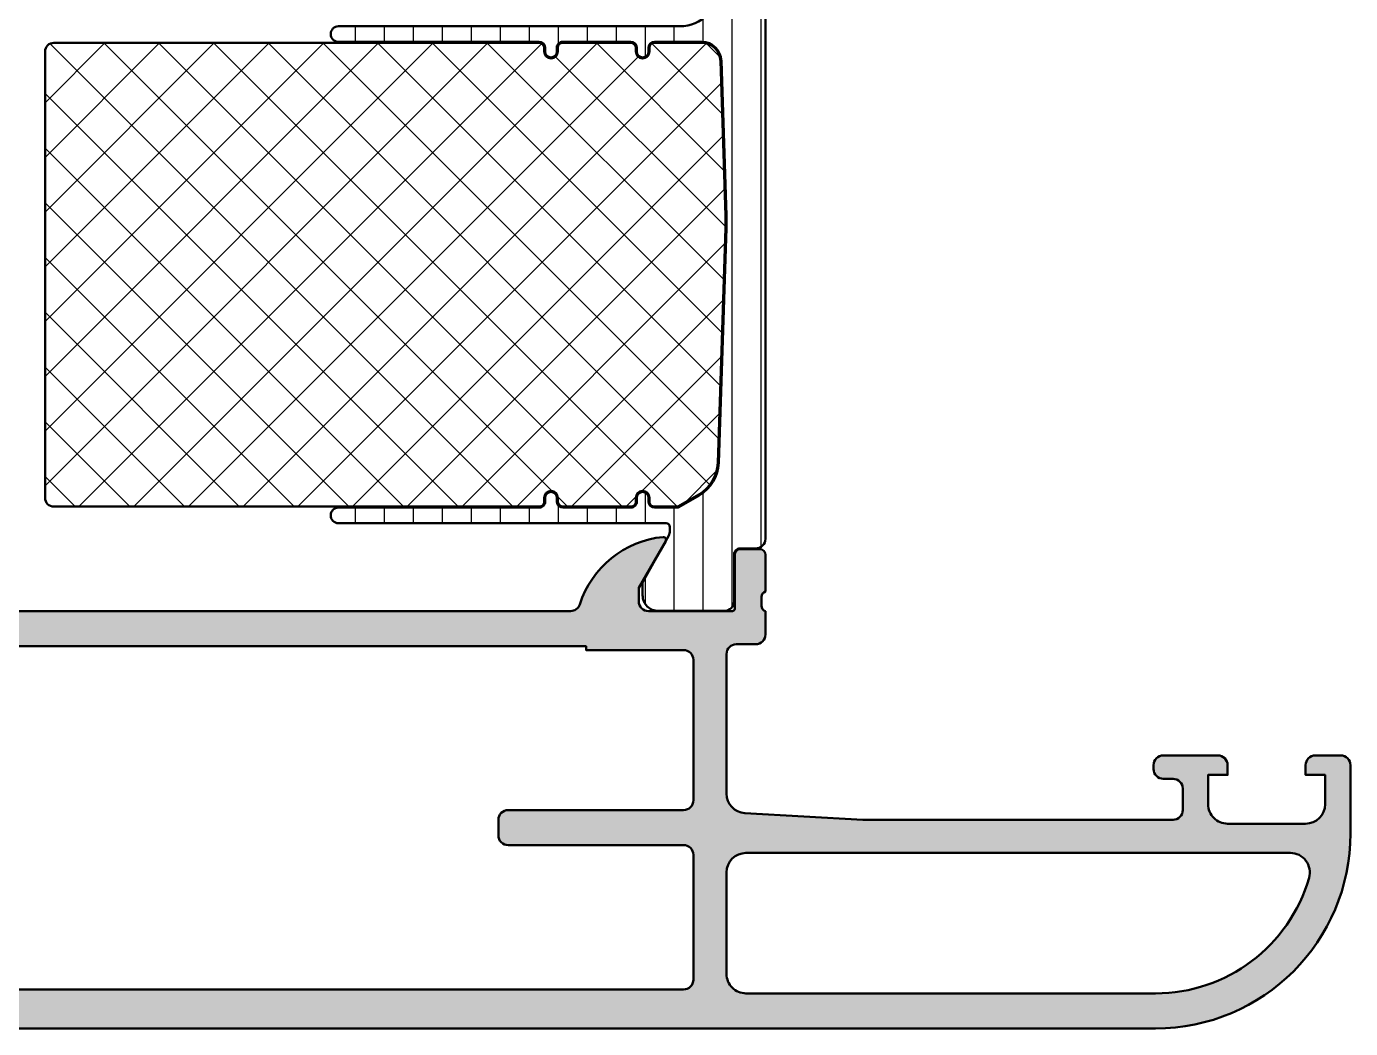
# Model space of a CAD drawing. Extents: x 0 to 106, y 0 to 84.
# Drawn here: x 38.1 to 106, y 0 to 51.4 of the extents above; entities that cross this region are included whole.
import ezdxf

# ---------------------------------------------------------------- set-up
doc = ezdxf.new("R2010")
doc.units = 0
for name, color, linetype, lineweight in [('0S-Alu contour', 7, 'Continuous', 50), ('0S-Alu hatch', 252, 'Continuous', 25), ('0S-Plastic contour', 254, 'Continuous', 50), ('0S-Plastic hatch', 253, 'Continuous', 25), ('0S-PT contour', 91, 'Continuous', 50), ('0S-PT hatch', 103, 'Continuous', 25)]:
    doc.layers.add(name, color=color, linetype=linetype, lineweight=lineweight)

# ---------------------------------------------------------------- blocks, each defined once
blk = doc.blocks.new('284257__7547C3D9_8BCE_457A_994D_5B6AD6F8D3F5___156A4D71_C4E8_4366_A946_31C1F9A93A74_')
at = {"layer": '0S-Plastic hatch'}
h = blk.add_hatch(dxfattribs=at)
h.set_pattern_fill('ANSI31', color=256, scale=0.4680000000000001, angle=45, style=0)
h.set_pattern_definition([(90, (0, 0), (-1.4859, 0), [])])
edge = h.paths.add_edge_path()
edge.add_line((76.00000036098167, 57.6899745617133), (75.99999998339699, 25.1099431035534))
edge.add_ellipse((75.49999998339698, 25.10994310934819), major_axis=(-0.5000000000000142, 0), ratio=1, start_angle=89.99999933596291, end_angle=180, ccw=False)
edge.add_line((75.49999997760214, 24.60994310934818), (74.68966864713848, 24.60994311873949))
edge.add_arc((74.68966864366168, 24.3099431187396), 0.2999999999998956, 89.99999933598023, 180.0079239590908)
edge.add_line((74.38966864653078, 24.30990162898704), (74.390000547076, 21.91002800667474))
edge.add_ellipse((73.89000055185765, 21.90995885708719), major_axis=(-0.5000000000000114, 0), ratio=1, start_angle=89.99999933598082, end_angle=180.0079239590908, ccw=False)
edge.add_line((73.89000054606299, 21.40995885708718), (70.4999999405163, 21.40995889637537))
edge.add_ellipse((70.49999994978786, 22.20995889637542), major_axis=(-0.8000000000000541, 0), ratio=1, start_angle=-8.53773599374108e-07, end_angle=89.99999933597451, ccw=False)
edge.add_line((69.69999994978781, 22.209958905647), (69.69999995732095, 22.85995890564725))
edge.add_line((69.69999995732095, 22.85995890564725), (71.03730983878714, 25.27252972937877))
edge.add_arc((70.59999998758279, 25.51493454481655), 0.5000000005077868, 330.9999993359412, 360)
edge.add_line((71.09999998809057, 25.51493453902156), (71.09999999035081, 25.70995888942186))
edge.add_arc((70.89999999035088, 25.70995889173975), 0.1999999999999247, 8.537736463e-07, 89.99999933597346)
edge.add_line((70.89999999266875, 25.90995889173968), (54.10047366700116, 25.90995908643693))
edge.add_ellipse((54.10047367163699, 26.30995908643692), major_axis=(-0.3999999999999986, 0), ratio=1, start_angle=-90.00000066403459, end_angle=89.9999993359653, ccw=False)
edge.add_line((54.10047367627282, 26.70995908643692), (64.40047367627278, 26.70995896706565))
edge.add_arc((64.40047367974964, 27.00995896706563), 0.29999999999999, 269.9999993359694, 360)
edge.add_line((64.70047367974962, 27.00995896358883), (64.70047368206752, 27.20995896358884))
edge.add_ellipse((65.00047368206754, 27.20995896011197), major_axis=(-0.3000000000000114, 0), ratio=1, start_angle=180.0000012074183, end_angle=359.9999987925817, ccw=False)
edge.add_line((65.30047368206755, 27.20995895663512), (65.30047367974959, 27.00995895663525))
edge.add_arc((65.60047367974965, 27.00995895315833), 0.3000000000000539, 180, 269.9999993359558)
edge.add_line((65.60047367627273, 26.70995895315827), (69.10000068650271, 26.70995891260066))
edge.add_arc((69.10000068997955, 27.00995867408051), 0.2999997614798459, 269.9999993359715, 360)
edge.add_line((69.40000045145939, 27.00995867060373), (69.40000045377728, 27.20995867060373))
edge.add_ellipse((69.70000045377729, 27.20995866712686), major_axis=(-0.3000000000000114, 0), ratio=1, start_angle=180.0000012074183, end_angle=359.9999987925817, ccw=False)
edge.add_line((70.0000004537773, 27.20995866365001), (70.00000045145936, 27.00995866365014))
edge.add_arc((70.30000021293924, 27.00995866017323), 0.2999997614798814, 180, 269.9999993359579)
edge.add_line((70.30000020946233, 26.70995889869335), (71.46410161714067, 26.70995888520206))
edge.add_arc((71.46410161945849, 26.90995888483344), 0.1999999996313836, 269.9999993359938, 299.9999993359923)
edge.add_line((71.56410161726689, 26.73675380323687), (72.60090410749504, 27.33535185505229))
edge.add_arc((71.60090429299747, 29.06740276080372), 1.999999992277375, 299.9999939913603, 358.2770016254602)
edge.add_line((73.6000000285648, 29.00726783629238), (73.99461959788846, 41.03196121840293))
edge.add_arc((64.00000017172165, 41.35995897170648), 10.00000000000415, 358.1203741769824, 361.8796244949744)
edge.add_line((73.99461960549102, 41.68795649334747), (73.73684534613302, 49.62275862260936))
edge.add_arc((72.73738340275641, 49.5899588704454), 1.000000000000097, 1.879624494967028, 89.99999933597103)
edge.add_line((72.7373834143459, 50.5899588704455), (70.30000027869634, 50.58995889869335))
edge.add_arc((70.30000027521953, 50.28995889869338), 0.2999999999999687, 89.99999933597753, 179.9999987925817)
edge.add_line((70.00000027521956, 50.28995890217021), (70.00000027290167, 50.08995890217018))
edge.add_ellipse((69.70000027290168, 50.08995890564701), major_axis=(-0.2999999999999829, 0), ratio=1, start_angle=0, end_angle=180, ccw=False)
edge.add_line((69.4000002729017, 50.08995890912384), (69.4000002752196, 50.2899589091238))
edge.add_arc((69.10000027521959, 50.28995891260068), 0.29999999999999, 0, 89.99999933596666)
edge.add_line((69.10000027869647, 50.58995891260067), (65.60047395302887, 50.58995895315828))
edge.add_arc((65.60047394955201, 50.28995895315829), 0.29999999999999, 89.99999933596939, 180)
edge.add_line((65.30047394955203, 50.28995895663516), (65.30047394723414, 50.08995895663513))
edge.add_ellipse((65.00047394723416, 50.08995896011196), major_axis=(-0.2999999999999829, 0), ratio=1, start_angle=0, end_angle=180, ccw=False)
edge.add_line((64.70047394723417, 50.08995896358879), (64.70047394955206, 50.28995896358875))
edge.add_arc((64.40047394955207, 50.28995896706564), 0.2999999999999971, 0, 89.99999933596396)
edge.add_line((64.40047395302895, 50.58995896706563), (54.10047395302886, 50.58995908643698))
edge.add_ellipse((54.10047395766461, 50.98995908643697), major_axis=(-0.3999999999999915, 0), ratio=1, start_angle=-90.00000066402248, end_angle=89.99999933597752, ccw=False)
edge.add_line((54.10047396230037, 51.38995908643696), (71.61213887566826, 51.38995888348627))
edge.add_arc((71.61213889884716, 53.38995888348633), 2.000000000000059, 269.9999993359735, 361.879624494969)
edge.add_line((73.61106278560025, 53.45555838781432), (73.60000031581377, 53.79264988460381))
edge.add_arc((71.60090457113341, 53.73251500619721), 2.000000000000047, 1.722997046483787, 60.00000468058444)
edge.add_line((72.60090442963941, 55.46456589545773), (71.60000042267134, 56.04243798012353))
edge.add_ellipse((72.1000003519244, 56.90846342475372), major_axis=(-0.9999999999999859, 0), ratio=1, start_angle=0, end_angle=60.00000468057988, ccw=False)
edge.add_line((71.10000035192442, 56.90846343634317), (71.10000035628802, 57.28498323992177))
edge.add_arc((70.6000003561661, 57.28498324571666), 0.5000000001219141, 0, 28.99999933595334)
edge.add_line((71.03731021265186, 57.5273880508306), (69.70000038705776, 59.93995890564705))
edge.add_line((69.70000038705776, 59.93995890564705), (69.7000003945909, 60.58995890564703))
edge.add_ellipse((70.5000003945909, 60.58995889637535), major_axis=(-0.7999999999999973, 0), ratio=1, start_angle=269.9999993359694, end_angle=359.99999914622634, ccw=False)
edge.add_line((70.50000040386253, 61.38995889637534), (73.89000101419161, 61.38995885708714))
edge.add_ellipse((73.89000100839687, 60.88995885708712), major_axis=(-0.5000000000000285, 0), ratio=1, start_angle=179.9920745987205, end_angle=269.99999933597263, ccw=False)
edge.add_line((74.3900010036135, 60.88988969491379), (74.38966904265949, 58.49001607420326))
edge.add_arc((74.68966903978937, 58.48997457689926), 0.2999999999999299, 179.9920745986744, 269.9999993359884)
edge.add_line((74.68966903631262, 58.18997457689933), (75.50000036677646, 58.18997456750802))
edge.add_ellipse((75.50000036098173, 57.68997456750808), major_axis=(-0.4999999999999432, 0), ratio=1, start_angle=180, end_angle=269.99999933597263, ccw=False)
at = {"layer": '0S-Plastic contour', "color": 7}
for points in [[(70.50000040386253, 61.38995889637534), (73.89000101419161, 61.38995885708714)], [(71.03731021265186, 57.5273880508306), (69.70000038705776, 59.93995890564705), (69.7000003945909, 60.58995890564703)], [(74.3900010036135, 60.88988969491379), (74.38966904265949, 58.49001607420326)], [(74.68966903631262, 58.18997457689933), (75.50000036677646, 58.18997456750802)], [(71.10000035192442, 56.90846343634317), (71.10000035628802, 57.28498323992177)], [(76.00000036098167, 57.6899745617133), (75.99999998339699, 25.1099431035534)], [(72.60090442963941, 55.46456589545773), (71.60000042267134, 56.04243798012353)], [(73.61106278560025, 53.45555838781432), (73.60000031581377, 53.79264988460381)], [(54.10047396230037, 51.38995908643696), (71.61213887566826, 51.38995888348627)], [(64.40047395302895, 50.58995896706563), (54.10047395302886, 50.58995908643698)], [(64.70047394723417, 50.08995896358879), (64.70047394955206, 50.28995896358875)], [(65.30047394955203, 50.28995895663516), (65.30047394723414, 50.08995895663513)], [(69.10000027869647, 50.58995891260067), (65.60047395302887, 50.58995895315828)], [(69.4000002729017, 50.08995890912384), (69.4000002752196, 50.2899589091238)], [(70.00000027521956, 50.28995890217021), (70.00000027290167, 50.08995890217018)], [(72.7373834143459, 50.5899588704455), (70.30000027869634, 50.58995889869335)], [(73.99461960549102, 41.68795649334747), (73.73684534613302, 49.62275862260936)], [(73.6000000285648, 29.00726783629238), (73.99461959788846, 41.03196121840293)], [(64.70047367974962, 27.00995896358883), (64.70047368206752, 27.20995896358884)], [(65.30047368206755, 27.20995895663512), (65.30047367974959, 27.00995895663525)], [(69.40000045145939, 27.00995867060373), (69.40000045377728, 27.20995867060373)], [(70.0000004537773, 27.20995866365001), (70.00000045145936, 27.00995866365014)], [(71.56410161726689, 26.73675380323687), (72.60090410749504, 27.33535185505229)], [(54.10047367627282, 26.70995908643692), (64.40047367627278, 26.70995896706565)], [(65.60047367627273, 26.70995895315827), (69.10000068650271, 26.70995891260066)], [(70.30000020946233, 26.70995889869335), (71.46410161714067, 26.70995888520206)], [(70.89999999266875, 25.90995889173968), (54.10047366700116, 25.90995908643693)], [(69.69999994978781, 22.209958905647), (69.69999995732095, 22.85995890564725), (71.03730983878714, 25.27252972937877)], [(71.09999998809057, 25.51493453902156), (71.09999999035081, 25.70995888942186)], [(75.49999997760214, 24.60994310934818), (74.68966864713848, 24.60994311873949)], [(74.38966864653078, 24.30990162898704), (74.390000547076, 21.91002800667474)], [(73.89000054606299, 21.40995885708718), (70.4999999405163, 21.40995889637537)]]:
    blk.add_lwpolyline(points, dxfattribs=at)
at = {"layer": '0S-Plastic contour', "color": 7, "extrusion": (0, 0, -1)}
for centre, radius, start, end in [((-70.5000003945909, 60.58995889637535), 0.7999999999999973, 8.537736463e-07, 90.0000006640306), ((-73.89000100839687, 60.88995885708712), 0.5000000000000285, 90.00000066402735, 180.0079254012796), ((-75.50000036098173, 57.68997456750808), 0.4999999999999432, 90.00000066402735, 180), ((-72.1000003519244, 56.90846342475372), 0.9999999999999859, 299.9999953194201, 0), ((-54.10047395766461, 50.98995908643697), 0.3999999999999915, 270.0000006640225, 90.00000066402245), ((-65.00047394723416, 50.08995896011196), 0.2999999999999829, 180, 0), ((-69.70000027290168, 50.08995890564701), 0.2999999999999829, 180, 0), ((-65.00047368206754, 27.20995896011197), 0.3000000000000114, 1.2074182697e-06, 179.9999987925817), ((-69.70000045377729, 27.20995866712686), 0.3000000000000114, 1.2074182697e-06, 179.9999987925817), ((-54.10047367163699, 26.30995908643692), 0.3999999999999986, 270.0000006640347, 90.00000066403469), ((-75.49999998339698, 25.10994310934819), 0.5000000000000142, 180, 270.0000006640371), ((-70.49999994978786, 22.20995889637542), 0.8000000000000541, 270.0000006640255, 8.537736463e-07), ((-73.89000055185765, 21.90995885708719), 0.5000000000000114, 179.9920760409092, 270.0000006640192)]:
    blk.add_arc(centre, radius, start, end, dxfattribs=at)
at = {"layer": '0S-Plastic contour', "color": 7}
for centre, radius, start, end in [((74.68966903978937, 58.48997457689926), 0.2999999999999299, 179.9920745986744, 269.9999993359884), ((70.6000003561661, 57.28498324571666), 0.5000000001219141, 0, 28.99999933595334), ((71.60090457113341, 53.73251500619721), 2.000000000000047, 1.722997046483787, 60.00000468058444), ((71.61213889884716, 53.38995888348633), 2.000000000000059, 269.9999993359735, 1.879624494968967), ((64.40047394955207, 50.28995896706564), 0.2999999999999971, 0, 89.99999933596396), ((65.60047394955201, 50.28995895315829), 0.29999999999999, 89.99999933596939, 180), ((69.10000027521959, 50.28995891260068), 0.29999999999999, 0, 89.99999933596666), ((70.30000027521953, 50.28995889869338), 0.2999999999999687, 89.99999933597753, 179.9999987925817), ((72.73738340275641, 49.5899588704454), 1.000000000000097, 1.879624494967028, 89.99999933597103), ((64.00000017172165, 41.35995897170648), 10.00000000000415, 358.1203741769824, 1.879624494974397), ((71.60090429299747, 29.06740276080372), 1.999999992277375, 299.9999939913603, 358.2770016254602), ((64.40047367974964, 27.00995896706563), 0.29999999999999, 269.9999993359694, 0), ((65.60047367974965, 27.00995895315833), 0.3000000000000539, 180, 269.9999993359558), ((69.10000068997955, 27.00995867408051), 0.2999997614798459, 269.9999993359715, 0), ((70.30000021293924, 27.00995866017323), 0.2999997614798814, 180, 269.9999993359579), ((71.46410161945849, 26.90995888483344), 0.1999999996313836, 269.9999993359938, 299.9999993359923), ((70.89999999035088, 25.70995889173975), 0.1999999999999247, 8.537736463e-07, 89.99999933597346), ((70.59999998758279, 25.51493454481655), 0.5000000005077868, 330.9999993359412, 0), ((74.68966864366168, 24.3099431187396), 0.2999999999998956, 89.99999933598023, 180.0079239590908)]:
    blk.add_arc(centre, radius, start, end, dxfattribs=at)
blk = doc.blocks.new('371740__167EAE59_9FD1_422D_8CC6_15EC37515402_')
at = {"layer": '0S-PT hatch'}
h = blk.add_hatch(dxfattribs=at)
h.set_pattern_fill('ANSI37', color=256, scale=0.625, angle=90, style=0)
h.set_pattern_definition([(135, (0, 0), (-1.403165018917055, -1.403165018917055), []), (225, (0, 0), (1.403165018917055, -1.403165018917055), [])])
edge = h.paths.add_edge_path()
edge.add_line((39.05000075470717, 50.0899592608637), (39.05000048954052, 27.20995926086365))
edge.add_arc((39.50000048954052, 27.2099592556484), 0.450000000000003, 179.9999991462263, 269.999999335973)
edge.add_line((39.50000048432527, 26.7599592556484), (64.40047367685229, 26.75995896706557))
edge.add_arc((64.40047367974962, 27.00995896706557), 0.25, 269.9999993359792, 360)
edge.add_line((64.65047367974962, 27.00995896416831), (64.65047368206753, 27.20995896416831))
edge.add_ellipse((65.00047368206754, 27.20995896011197), major_axis=(-0.3500000000000085, 0), ratio=1, start_angle=180, end_angle=360, ccw=False)
edge.add_line((65.35047368206754, 27.20995895605563), (65.3504736797496, 27.00995895605576))
edge.add_arc((65.60047367974965, 27.00995895315829), 0.2500000000000639, 180, 269.9999993359726)
edge.add_line((65.60047367685227, 26.75995895315823), (69.10000068708219, 26.75995891260064))
edge.add_arc((69.10000068997955, 27.00995867408049), 0.2499997614798417, 269.9999993359721, 360.0000008537737)
edge.add_line((69.3500004514594, 27.0099586711832), (69.35000045377728, 27.2099586711832))
edge.add_ellipse((69.70000045377729, 27.20995866712686), major_axis=(-0.3500000000000085, 0), ratio=1, start_angle=180, end_angle=360, ccw=False)
edge.add_line((70.0500004537773, 27.20995866307053), (70.05000045145935, 27.00995866307065))
edge.add_arc((70.30000021293924, 27.00995866017318), 0.2499997614798844, 179.9999991462263, 269.9999993359753)
edge.add_line((70.30000021004189, 26.7599588986933), (71.46410161772005, 26.759958885202))
edge.add_arc((71.46410161712559, 26.90995889353948), 0.1500000083374781, 270.0000002270648, 300.0000002270871)
edge.add_line((71.5391016218092, 26.7800550760486), (72.57590411203607, 27.37865312786328))
edge.add_arc((71.60090429299746, 29.06740276080371), 1.949999992277385, 299.9999939913609, 357.9617513926227)
edge.add_line((73.54967053331231, 28.99804780070052), (73.94464650075764, 41.03360120716945))
edge.add_arc((64.0002546560305, 41.35995892964768), 9.949745651246404, 358.120326352545, 361.8417020590282)
edge.add_line((73.94486060370896, 41.67972614168647), (73.68687224896419, 49.62111863500116))
edge.add_arc((72.7373834027564, 49.58995887044533), 0.9500000000000953, 1.879624494970519, 89.99999933597283)
edge.add_line((72.73738341376638, 50.53995887044543), (70.30000027811688, 50.53995889869337))
edge.add_arc((70.30000027521952, 50.2899588986934), 0.2499999999999574, 89.99999933597265, 180)
edge.add_line((70.05000027521956, 50.28995890159074), (70.05000027290167, 50.08995890159071))
edge.add_ellipse((69.70000027290168, 50.08995890564701), major_axis=(-0.3499999999999801, 0), ratio=1, start_angle=0, end_angle=180, ccw=False)
edge.add_line((69.35000027290171, 50.08995890970331), (69.3500002752196, 50.28995890970328))
edge.add_arc((69.10000027521959, 50.28995891260072), 0.2499999999999929, 0, 89.99999933597265)
edge.add_line((69.10000027811697, 50.53995891260071), (65.60047395244938, 50.53995895315829))
edge.add_arc((65.60047394955201, 50.2899589531583), 0.2499999999999858, 89.99999933597265, 180)
edge.add_line((65.35047394955203, 50.28995895605569), (65.35047394723414, 50.08995895605566))
edge.add_ellipse((65.00047394723416, 50.08995896011196), major_axis=(-0.3499999999999801, 0), ratio=1, start_angle=0, end_angle=180, ccw=False)
edge.add_line((64.65047394723418, 50.08995896416826), (64.65047394955207, 50.28995896416823))
edge.add_arc((64.40047394955207, 50.28995896706564), 0.25, 0, 89.99999933597915)
edge.add_line((64.40047395244942, 50.53995896706563), (39.50000075992243, 50.53995925564845))
edge.add_arc((39.50000075470717, 50.08995925564845), 0.450000000000003, 89.99999933597302, 179.9999991462263)
at = {"layer": '0S-PT contour', "color": 7}
for points in [[(64.40047395244942, 50.53995896706563), (39.50000075992243, 50.53995925564845)], [(64.65047394723418, 50.08995896416826), (64.65047394955207, 50.28995896416823)], [(65.35047394955203, 50.28995895605569), (65.35047394723414, 50.08995895605566)], [(69.10000027811697, 50.53995891260071), (65.60047395244938, 50.53995895315829)], [(69.35000027290171, 50.08995890970331), (69.3500002752196, 50.28995890970328)], [(70.05000027521956, 50.28995890159074), (70.05000027290167, 50.08995890159071)], [(72.73738341376638, 50.53995887044543), (70.30000027811688, 50.53995889869337)], [(39.05000075470717, 50.0899592608637), (39.05000048954052, 27.20995926086365)], [(73.94486060370896, 41.67972614168647), (73.68687224896419, 49.62111863500116)], [(73.54967053331231, 28.99804780070052), (73.94464650075764, 41.03360120716945)], [(64.65047367974962, 27.00995896416831), (64.65047368206753, 27.20995896416831)], [(65.35047368206754, 27.20995895605563), (65.3504736797496, 27.00995895605576)], [(69.3500004514594, 27.0099586711832), (69.35000045377728, 27.2099586711832)], [(70.0500004537773, 27.20995866307053), (70.05000045145935, 27.00995866307065)], [(71.5391016218092, 26.7800550760486), (72.57590411203607, 27.37865312786328)], [(39.50000048432527, 26.7599592556484), (64.40047367685229, 26.75995896706557)], [(65.60047367685227, 26.75995895315823), (69.10000068708219, 26.75995891260064)], [(70.30000021004189, 26.7599588986933), (71.46410161772005, 26.759958885202)]]:
    blk.add_lwpolyline(points, dxfattribs=at)
for centre, radius, start, end in [((39.50000075470717, 50.08995925564845), 0.450000000000003, 89.99999933597302, 179.9999991462263), ((64.40047394955207, 50.28995896706564), 0.25, 0, 89.99999933597915), ((65.60047394955201, 50.2899589531583), 0.2499999999999858, 89.99999933597265, 180), ((69.10000027521959, 50.28995891260072), 0.2499999999999929, 0, 89.99999933597265), ((70.30000027521952, 50.2899588986934), 0.2499999999999574, 89.99999933597265, 180), ((72.7373834027564, 49.58995887044533), 0.9500000000000953, 1.879624494970519, 89.99999933597283), ((64.0002546560305, 41.35995892964768), 9.949745651246404, 358.120326352545, 1.841702059028233), ((71.60090429299746, 29.06740276080371), 1.949999992277385, 299.9999939913609, 357.9617513926227), ((39.50000048954052, 27.2099592556484), 0.450000000000003, 179.9999991462263, 269.999999335973), ((64.40047367974962, 27.00995896706557), 0.25, 269.9999993359792, 0), ((65.60047367974965, 27.00995895315829), 0.2500000000000639, 180, 269.9999993359726), ((69.10000068997955, 27.00995867408049), 0.2499997614798417, 269.9999993359721, 8.537736463e-07), ((70.30000021293924, 27.00995866017318), 0.2499997614798844, 179.9999991462263, 269.9999993359753), ((71.46410161712559, 26.90995889353948), 0.1500000083374781, 270.0000002270648, 300.0000002270871)]:
    blk.add_arc(centre, radius, start, end, dxfattribs=at)
at = {"layer": '0S-PT contour', "color": 7, "extrusion": (0, 0, -1)}
for centre, radius, start, end in [((-65.00047394723416, 50.08995896011196), 0.3499999999999801, 180, 0), ((-69.70000027290168, 50.08995890564701), 0.3499999999999801, 180, 0), ((-65.00047368206754, 27.20995896011197), 0.3500000000000085, 0, 180), ((-69.70000045377729, 27.20995866712686), 0.3500000000000085, 0, 180)]:
    blk.add_arc(centre, radius, start, end, dxfattribs=at)
blk = doc.blocks.new('375590__EDF06111_2589_45BD_9372_C53CFB535772_')
at = {"layer": '0S-Alu hatch'}
h = blk.add_hatch(color=256, dxfattribs=at)
edge = h.paths.add_edge_path()
edge.add_arc((0.7000507234674243, 19.99990081787081), 0.4999999999999748, 180.0020781043473, 269.9999999999938)
edge.add_line((0.7000507234673706, 19.49990081787084), (6.499844314765141, 19.49990081787106))
edge.add_ellipse((6.499847954122122, 18.99990445722796), major_axis=(-0.499996360656351, 0), ratio=1, start_angle=179.9995829580094, end_angle=270.0004170426258, ccw=False)
edge.add_line((6.999844314765226, 18.9999008178718), (6.99984431476534, 11.79990386962905))
edge.add_ellipse((5.999844314765303, 11.79990386962914), major_axis=(-1.000000000000037, 0), ratio=1, start_angle=90.00000000250827, end_angle=180, ccw=False)
edge.add_line((5.999844314809081, 10.7999038696291), (2.699856521840331, 10.79990386948398))
edge.add_ellipse((2.699856521796498, 11.79990386948392), major_axis=(-0.9999999999999342, 0), ratio=1, start_angle=0, end_angle=90.0000000025114, ccw=False)
edge.add_line((1.699856521796561, 11.79990386948392), (1.699856521796704, 13.49990081787061))
edge.add_line((1.699856521796704, 13.49990081787061), (1.099850418280794, 13.49990081787112))
edge.add_line((1.099850418280794, 13.49990081787112), (-0.0002198060367959, 12.39983821958034))
edge.add_line((-0.0002198060367959, 12.39983821958034), (0, 0.4999999999998011))
edge.add_arc((0.4997589686389289, 0.4997589686389005), 0.499759026763062, 179.9723665216412, 270.0276334783317)
edge.add_line((0.4999999999996873, -2.85e-14), (95.99982905978894, 4.1107602726e-06))
edge.add_arc((95.99982905978894, 10.00000411076004), 9.999999999999773, 270, 360)
edge.add_line((105.9998290597887, 10.00000411076004), (105.9998443185779, 13.5000000000002))
edge.add_arc((105.4998479579346, 13.50000363935667), 0.4999963606565393, 359.9995829571354, 450.0004170425975)
edge.add_line((105.4998443185778, 13.99999999999997), (104.1998260080311, 13.99999999999997))
edge.add_arc((104.1998325352366, 13.50000873154964), 0.4999912684929316, 90.00074797571949, 180.0010005793681)
edge.add_line((103.6998412668199, 13.5000000000002), (103.6998412668201, 12.99999999999997))
edge.add_line((103.6998412668201, 12.99999999999997), (104.69984126682, 13.0000000000002))
edge.add_line((104.69984126682, 13.0000000000002), (104.6998412668202, 11.49999923706006))
edge.add_ellipse((103.6998352202484, 11.50000528363208), major_axis=(-1.000006046590078, 0), ratio=1, start_angle=90.00034644094, end_angle=179.9996535603676, ccw=False)
edge.add_line((103.69984126682, 10.49999923706028), (99.69982600803078, 10.49999923706069))
edge.add_ellipse((99.69982750693757, 11.49998547727155), major_axis=(-0.9999862402119877, 0), ratio=1, start_angle=-0.0007883886572130905, end_angle=89.99991411778569, ccw=False)
edge.add_line((98.69984126682024, 11.49999923706029), (98.69984126682012, 12.99999999999997))
edge.add_line((98.69984126682012, 12.99999999999997), (99.69984126682007, 12.99999999999997))
edge.add_line((99.69984126682007, 12.99999999999997), (99.69984126682007, 13.49999999999974))
edge.add_arc((99.19982641068962, 13.49998514386951), 0.5000148563511609, 0.0017023368733013, 89.99829766346576)
edge.add_line((99.19984126681976, 13.99999999999997), (96.39982295627333, 13.99999999999997))
edge.add_arc((96.39982948347915, 13.5000087315495), 0.4999912684930755, 90.00074797575532, 180.0010005793681)
edge.add_line((95.89983821506232, 13.49999999999974), (95.89983821506237, 13.3000030517571))
edge.add_arc((96.39982022981837, 13.29998506651379), 0.4999820150794808, 179.9979389686669, 270.0020610312458)
edge.add_line((96.39983821506203, 12.80000305175779), (96.89983821506218, 12.80000305175778))
edge.add_ellipse((96.8998354741946, 12.30000031089002), major_axis=(-0.500002740875278, 0), ratio=1, start_angle=180.0003140784808, end_angle=269.9996859214335, ccw=False)
edge.add_line((97.39983821506237, 12.30000305175778), (97.39983821506243, 11.19999835491191))
edge.add_ellipse((96.89983821506254, 11.19999835491197), major_axis=(-0.4999999999998864, 0), ratio=1, start_angle=89.99999999999352, end_angle=180, ccw=False)
edge.add_line((96.89983821506249, 10.69999835491208), (80.99982905978256, 10.69999835491168))
edge.add_line((80.99982905978256, 10.69999835491168), (74.94279451901926, 11.04611466928665))
edge.add_ellipse((74.99984431857781, 12.04448600319507), major_axis=(-0.9999999999998742, 0), ratio=1, start_angle=0, end_angle=86.72951155916257, ccw=False)
edge.add_line((73.99984431857794, 12.04448600319505), (73.99984431857806, 19.19999847412103))
edge.add_ellipse((74.49984431857813, 19.19999847412113), major_axis=(-0.500000000000071, 0), ratio=1, start_angle=269.99999999999187, end_angle=360, ccw=False)
edge.add_line((74.4998443185782, 19.6999984741212), (75.50004681649844, 19.69999847412075))
edge.add_arc((75.5000468164989, 20.1999984741208), 0.5000000000000498, 269.9999999999479, 360.0022381144864)
edge.add_line((76.00004681611748, 20.20001800535371), (75.99999994345227, 21.39995926444677))
edge.add_ellipse((76.07891775493583, 21.66775595712694), major_axis=(-0.2791828962880635, 0), ratio=1, start_angle=-1.1645893741035138, end_angle=73.58012358050757, ccw=False)
edge.add_line((75.79979252788964, 21.67343021533422), (75.79979252788964, 22.12702421533423))
edge.add_ellipse((76.07866062353278, 22.13268487481129), major_axis=(-0.2789255417371292, 0), ratio=1, start_angle=-73.57540544464217, end_angle=1.1628700728869035, ccw=False)
edge.add_line((75.9997935278896, 22.40022821533421), (75.9997935278896, 24.28023921534272))
edge.add_arc((75.69979352788963, 24.28023921534274), 0.2999999999999829, 0, 89.99999999999729)
edge.add_line((75.69979352788964, 24.58023921534272), (74.71981920884683, 24.58023921534274))
edge.add_arc((74.71981920884684, 24.28023921534274), 0.2999999999999971, 90.00000000000273, 180)
edge.add_line((74.41981920884685, 24.28023921534274), (74.41981920884683, 21.52024121534273))
edge.add_ellipse((74.29981920884681, 21.52024121534274), major_axis=(-0.1200000000000045, 0), ratio=1, start_angle=90, end_angle=180, ccw=False)
edge.add_line((74.29981920884681, 21.40024121534274), (69.9999999418761, 21.39999961853002))
edge.add_ellipse((69.99999994187614, 21.89999961853023), major_axis=(-0.5000000000002096, 0), ratio=1, start_angle=0, end_angle=89.99999999999511, ccw=False)
edge.add_line((69.49999994187591, 21.89999961853021), (69.49999994187591, 22.59999961853035))
edge.add_line((69.49999994187591, 22.59999961853035), (70.88149539949839, 24.99281994155783))
edge.add_arc((70.76188015722764, 25.06187983388196), 0.1381197846483685, 330.0000000000258, 455.622577550828)
edge.add_arc((71.23822318304869, 20.22339075668166), 5.000000000000757, 95.62257755078161, 162.2515836439209)
edge.add_ellipse((65.99999994187486, 21.8999996185292), major_axis=(-0.4999999999991804, 0), ratio=1, start_angle=90.00000000011562, end_angle=162.2515836440493, ccw=False)
edge.add_line((65.99999994187587, 21.39999961853002), (10.19999994187583, 21.3999999418759))
edge.add_ellipse((10.19999994187579, 21.89999994188235), major_axis=(-0.5000000000064518, 0), ratio=1, start_angle=17.748416356072994, end_angle=90.00000000000432, ccw=False)
edge.add_arc((4.961776700702502, 20.22339108003528), 4.999999999992835, 17.74841635606359, 84.37742244920192)
edge.add_arc((5.438119726524276, 25.06188015722747), 0.1381197846484489, 84.37742244920454, 209.9999999999958)
edge.add_line((5.318504484253478, 24.99282026490326), (6.699999941875944, 22.59999994187578))
edge.add_line((6.699999941875944, 22.59999994187578), (6.699999941875972, 21.89999994187608))
edge.add_ellipse((6.199999941875971, 21.89999994187608), major_axis=(-0.5000000000000009, 0), ratio=1, start_angle=90.00000000000011, end_angle=180, ccw=False)
edge.add_line((6.199999941875972, 21.39999994187608), (1.907571243378113, 21.39999994196878))
edge.add_ellipse((1.899820599823101, 21.51974937839546), major_axis=(-0.120000000000098, 0), ratio=1, start_angle=0, end_angle=93.70323755083172, ccw=False)
edge.add_line((1.779820599823003, 21.51974937839546), (1.779820599823006, 24.27974737839544))
edge.add_arc((1.479820599822993, 24.27974737839544), 0.3000000000000131, 0, 89.9999999999992)
edge.add_line((1.479820599822997, 24.57974737839546), (0.4998462807802157, 24.57974737839546))
edge.add_arc((0.4998462807802137, 24.27974737839546), 0.2999999999999971, 89.99999999999962, 180)
edge.add_line((0.1998462807802165, 24.27974737839546), (0.1998462807802162, 22.39973637838694))
edge.add_ellipse((0.1209791851370465, 22.132193037864), major_axis=(-0.2789255417371514, 0), ratio=1, start_angle=178.837129927112, end_angle=253.575405444645, ccw=False)
edge.add_line((0.399847280780215, 22.12653237838694), (0.3998472807802165, 21.67293837838694))
edge.add_ellipse((0.1212240675603002, 21.66727432547752), major_axis=(-0.2786807787421868, 0), ratio=1, start_angle=106.41987641949211, end_angle=181.1645893740969, ccw=False)
edge.add_line((0.1999999433509705, 21.39995927196619), (0.2000507237963234, 19.99988268298963))
edge = h.paths.add_edge_path()
edge.add_line((8.699844600867578, 11.69999313354472), (8.699844600867692, 18.89999771118139))
edge.add_ellipse((9.199844600867634, 18.89999771118144), major_axis=(-0.4999999999999432, 0), ratio=1, start_angle=270.000000000013, end_angle=360, ccw=False)
edge.add_line((9.19984460086752, 19.39999771118138), (14.19984612674662, 19.39999771118161))
edge.add_line((14.19984612674662, 19.39999771118161), (14.19984612674665, 19.59999465942357))
edge.add_line((14.19984612674665, 19.59999465942357), (66.79980769748428, 19.5999946594238))
edge.add_line((66.79980769748428, 19.5999946594238), (66.79980769748435, 19.39999771118161))
edge.add_line((66.79980769748435, 19.39999771118161), (71.79980922336287, 19.39999771118162))
edge.add_ellipse((71.7998092233631, 18.8999977111815), major_axis=(-0.5000000000001137, 0), ratio=1, start_angle=180, end_angle=270.00000000002603, ccw=False)
edge.add_line((72.29980922336321, 18.89999771118182), (72.29980922336308, 11.69999313354488))
edge.add_ellipse((71.79980922336317, 11.69999313354481), major_axis=(-0.4999999999999166, 0), ratio=1, start_angle=90.00000000001143, end_angle=180, ccw=False)
edge.add_line((71.79980922336325, 11.19999313354489), (62.79980922336321, 11.19999313354512))
edge.add_arc((62.79980922336303, 10.69999313354525), 0.499999999999865, 89.99999999997883, 180)
edge.add_line((62.29980922336316, 10.69999313354535), (62.29980922336309, 9.899987792968638))
edge.add_arc((62.79980922336302, 9.899987792968638), 0.4999999999999201, 180, 270.0000000000204)
edge.add_line((62.7998092233632, 9.399987792968718), (71.7998092233631, 9.399987792968261))
edge.add_ellipse((71.79980922336324, 8.899987792968405), major_axis=(-0.4999999999998579, 0), ratio=1, start_angle=180, end_angle=270.00000000001626, ccw=False)
edge.add_line((72.29980922336308, 8.89998779296849), (72.29980922336301, 2.500000000000193))
edge.add_ellipse((71.80012914460293, 2.499702966851339), major_axis=(-0.4996801670452604, 0), ratio=1, start_angle=89.96594071989051, end_angle=180.0340592801817, ccw=False)
edge.add_line((71.79983211145465, 2.000022888091251), (2.500091552734062, 2.000022888183337))
edge.add_ellipse((2.499794505988076, 2.499725841437125), major_axis=(-0.499703041543001, 0), ratio=1, start_angle=-0.034059280170993134, end_angle=90.03405928011352, ccw=False)
edge.add_line((2.000091552734289, 2.500022888183565), (2.000091552734432, 8.499903869556542))
edge.add_ellipse((2.500091552734423, 8.499903869556542), major_axis=(-0.4999999999999912, 0), ratio=1, start_angle=269.9999999999988, end_angle=360, ccw=False)
edge.add_line((2.500091552734433, 8.999903869556533), (8.499844600867734, 8.999903869556562))
edge.add_arc((8.499802639161658, 9.199945831262625), 0.2000419661071015, 270.012018621511, 360.0120186214947)
edge.add_ellipse((8.899844600867725, 9.19998779296871), major_axis=(-0.2000000000000046, 0), ratio=1, start_angle=270.00000000000557, end_angle=360, ccw=False)
edge.add_line((8.899844600867707, 9.399987792968714), (18.19984460086761, 9.399987792968718))
edge.add_arc((18.19984460086773, 9.899987792968586), 0.4999999999998686, 269.9999999999853, 360)
edge.add_line((18.6998446008676, 9.899987792968489), (18.69984460086766, 10.69999313354495))
edge.add_arc((18.19984460086785, 10.69999313354508), 0.4999999999998135, 0, 89.99999999999797)
edge.add_line((18.19984460086786, 11.19999313354489), (9.199844600867126, 11.19999313354489))
edge.add_ellipse((9.199844600867308, 11.69999313354462), major_axis=(-0.49999999999973, 0), ratio=1, start_angle=0, end_angle=89.99999999997902, ccw=False)
edge = h.paths.add_edge_path()
edge.add_line((73.99988991950929, 2.799984460287063), (73.99989009494496, 7.999999923704052))
edge.add_ellipse((74.99989009494507, 7.999999923704173), major_axis=(-1.00000000000012, 0), ratio=1, start_angle=270.0000000000065, end_angle=360, ccw=False)
edge.add_line((74.99989009494496, 8.999999923704294), (102.9164746300726, 9.000000549319793))
edge.add_ellipse((102.9164746300726, 8.000000549318505), major_axis=(-1.000000000001287, 0), ratio=1, start_angle=163.8723506797432, end_angle=269.9999999999984, ccw=False)
edge.add_ellipse((95.99983333044106, 10.00000282818184), major_axis=(-8.199995554390718, 0), ratio=1, start_angle=90.00000000000028, end_angle=163.8723506797454, ccw=False)
edge.add_line((95.99983333044109, 1.800007273791123), (74.99989009494512, 1.799984284851456))
edge.add_ellipse((74.99929789240217, 2.799392257744338), major_axis=(-0.9994081483486674, 0), ratio=1, start_angle=-0.033950802144318004, end_angle=90.0339508021525, ccw=False)
at = {"layer": '0S-Alu contour', "color": 7}
for points in [[(69.49999994187591, 21.89999961853021), (69.49999994187591, 22.59999961853035), (70.88149539949839, 24.99281994155783)], [(75.69979352788964, 24.58023921534272), (74.71981920884683, 24.58023921534274)], [(74.41981920884685, 24.28023921534274), (74.41981920884683, 21.52024121534273)], [(75.9997935278896, 22.40022821533421), (75.9997935278896, 24.28023921534272)], [(75.79979252788964, 21.67343021533422), (75.79979252788964, 22.12702421533423)], [(65.99999994187587, 21.39999961853002), (10.19999994187583, 21.3999999418759)], [(74.29981920884681, 21.40024121534274), (69.9999999418761, 21.39999961853002)], [(76.00004681611748, 20.20001800535371), (75.99999994345227, 21.39995926444677)], [(74.4998443185782, 19.6999984741212), (75.50004681649844, 19.69999847412075)], [(9.19984460086752, 19.39999771118138), (14.19984612674662, 19.39999771118161), (14.19984612674665, 19.59999465942357), (66.79980769748428, 19.5999946594238), (66.79980769748435, 19.39999771118161), (71.79980922336287, 19.39999771118162)], [(73.99984431857794, 12.04448600319505), (73.99984431857806, 19.19999847412103)], [(72.29980922336321, 18.89999771118182), (72.29980922336308, 11.69999313354488)], [(99.19984126681976, 13.99999999999997), (96.39982295627333, 13.99999999999997)], [(105.4998443185778, 13.99999999999997), (104.1998260080311, 13.99999999999997)], [(95.89983821506232, 13.49999999999974), (95.89983821506237, 13.3000030517571)], [(98.69984126682024, 11.49999923706029), (98.69984126682012, 12.99999999999997), (99.69984126682007, 12.99999999999997), (99.69984126682007, 13.49999999999974)], [(103.6998412668199, 13.5000000000002), (103.6998412668201, 12.99999999999997), (104.69984126682, 13.0000000000002), (104.6998412668202, 11.49999923706006)], [(105.9998290597887, 10.00000411076004), (105.9998443185779, 13.5000000000002)], [(96.39983821506203, 12.80000305175779), (96.89983821506218, 12.80000305175778)], [(97.39983821506237, 12.30000305175778), (97.39983821506243, 11.19999835491191)], [(71.79980922336325, 11.19999313354489), (62.79980922336321, 11.19999313354512)], [(96.89983821506249, 10.69999835491208), (80.99982905978256, 10.69999835491168), (74.94279451901926, 11.04611466928665)], [(62.29980922336316, 10.69999313354535), (62.29980922336309, 9.899987792968638)], [(103.69984126682, 10.49999923706028), (99.69982600803078, 10.49999923706069)], [(62.7998092233632, 9.399987792968718), (71.7998092233631, 9.399987792968261)], [(72.29980922336308, 8.89998779296849), (72.29980922336301, 2.500000000000193)], [(74.99989009494496, 8.999999923704294), (102.9164746300726, 9.000000549319793)], [(73.99988991950929, 2.799984460287063), (73.99989009494496, 7.999999923704052)], [(71.79983211145465, 2.000022888091251), (2.500091552734063, 2.000022888183337)], [(95.99983333044109, 1.800007273791123), (74.99989009494512, 1.799984284851456)], [(0.4999999999996873, -2.85e-14), (95.99982905978894, 4.1107602726e-06)]]:
    blk.add_lwpolyline(points, dxfattribs=at)
for centre, radius, start, end in [((71.23822318304869, 20.22339075668166), 5.000000000000757, 95.62257755078161, 162.2515836439209), ((70.76188015722764, 25.06187983388196), 0.1381197846483685, 330.0000000000258, 95.62257755082803), ((74.71981920884684, 24.28023921534274), 0.2999999999999971, 90.00000000000273, 180), ((75.69979352788963, 24.28023921534274), 0.2999999999999829, 0, 89.99999999999729), ((75.5000468164989, 20.1999984741208), 0.5000000000000498, 269.9999999999479, 0.0022381144863909), ((96.39982948347915, 13.5000087315495), 0.4999912684930755, 90.00074797575532, 180.0010005793681), ((99.19982641068962, 13.49998514386951), 0.5000148563511609, 0.0017023368733013, 89.99829766346576), ((104.1998325352366, 13.50000873154964), 0.4999912684929316, 90.00074797571949, 180.0010005793681), ((105.4998479579346, 13.50000363935667), 0.4999963606565393, 359.9995829571354, 90.00041704259755), ((96.39982022981837, 13.29998506651379), 0.4999820150794808, 179.9979389686669, 270.0020610312458), ((62.79980922336303, 10.69999313354525), 0.499999999999865, 89.99999999997883, 180), ((62.79980922336302, 9.899987792968638), 0.4999999999999201, 180, 270.0000000000204), ((95.99982905978894, 10.00000411076004), 9.999999999999773, 270, 0)]:
    blk.add_arc(centre, radius, start, end, dxfattribs=at)
at = {"layer": '0S-Alu contour', "color": 7, "extrusion": (0, 0, -1)}
for centre, radius, start, end in [((-65.99999994187486, 21.8999996185292), 0.4999999999991804, 197.7484163559508, 269.9999999998844), ((-69.99999994187614, 21.89999961853023), 0.5000000000002096, 270.0000000000049, 0), ((-76.07866062353278, 22.13268487481129), 0.2789255417371292, 358.8371299271131, 73.5754054446423), ((-74.29981920884681, 21.52024121534274), 0.1200000000000045, 180, 270), ((-76.07891775493583, 21.66775595712694), 0.2791828962880635, 286.4198764194924, 1.164589374103496), ((-74.49984431857813, 19.19999847412113), 0.500000000000071, 0, 90.00000000000813), ((-71.7998092233631, 18.8999977111815), 0.5000000000001137, 89.99999999997395, 180), ((-96.8998354741946, 12.30000031089002), 0.500002740875278, 90.00031407856645, 179.9996859215192), ((-71.79980922336317, 11.69999313354481), 0.4999999999999166, 180, 269.9999999999886), ((-74.99984431857781, 12.04448600319507), 0.9999999999998742, 273.2704884408374, 0), ((-96.89983821506254, 11.19999835491197), 0.4999999999998864, 180, 270.0000000000065), ((-99.69982750693757, 11.49998547727155), 0.9999862402119877, 270.0000858822143, 0.0007883886572085), ((-103.6998352202484, 11.50000528363208), 1.000006046590078, 180.0003464396325, 269.99965355906), ((-71.79980922336324, 8.899987792968405), 0.4999999999998579, 89.99999999998371, 180), ((-74.99989009494507, 7.999999923704173), 1.00000000000012, 0, 89.99999999999349), ((-102.9164746300726, 8.000000549318505), 1.000000000001287, 90.0000000000016, 196.1276493202568), ((-95.99983333044106, 10.00000282818184), 8.199995554390718, 196.1276493202547, 269.9999999999997), ((-74.99929789240217, 2.799392257744338), 0.9994081483486674, 269.9660491978475, 0.0339508021442834), ((-71.80012914460293, 2.499702966851339), 0.4996801670452604, 179.9659407198183, 270.0340592801095)]:
    blk.add_arc(centre, radius, start, end, dxfattribs=at)
blk = doc.blocks.new('371740__94CCB530_80CC_4C62_821F_12D9901C9239_')
at = {"layer": '0S-Alu contour', "color": 7}
blk.add_blockref('375590__EDF06111_2589_45BD_9372_C53CFB535772_', (0, 0), dxfattribs=at)
at = {"layer": '0S-Plastic contour', "color": 7}
blk.add_blockref('284257__7547C3D9_8BCE_457A_994D_5B6AD6F8D3F5___156A4D71_C4E8_4366_A946_31C1F9A93A74_', (0, 0), dxfattribs=at)
at = {"layer": '0S-PT contour', "color": 7}
blk.add_blockref('371740__167EAE59_9FD1_422D_8CC6_15EC37515402_', (0, 0), dxfattribs=at)

msp = doc.modelspace()

# ---------------------------------------------------------------- block references
at = {"layer": '0S-Alu contour', "color": 7}
msp.add_blockref('371740__94CCB530_80CC_4C62_821F_12D9901C9239_', (0, 0), dxfattribs=at)

doc.saveas('drawing.dxf')
